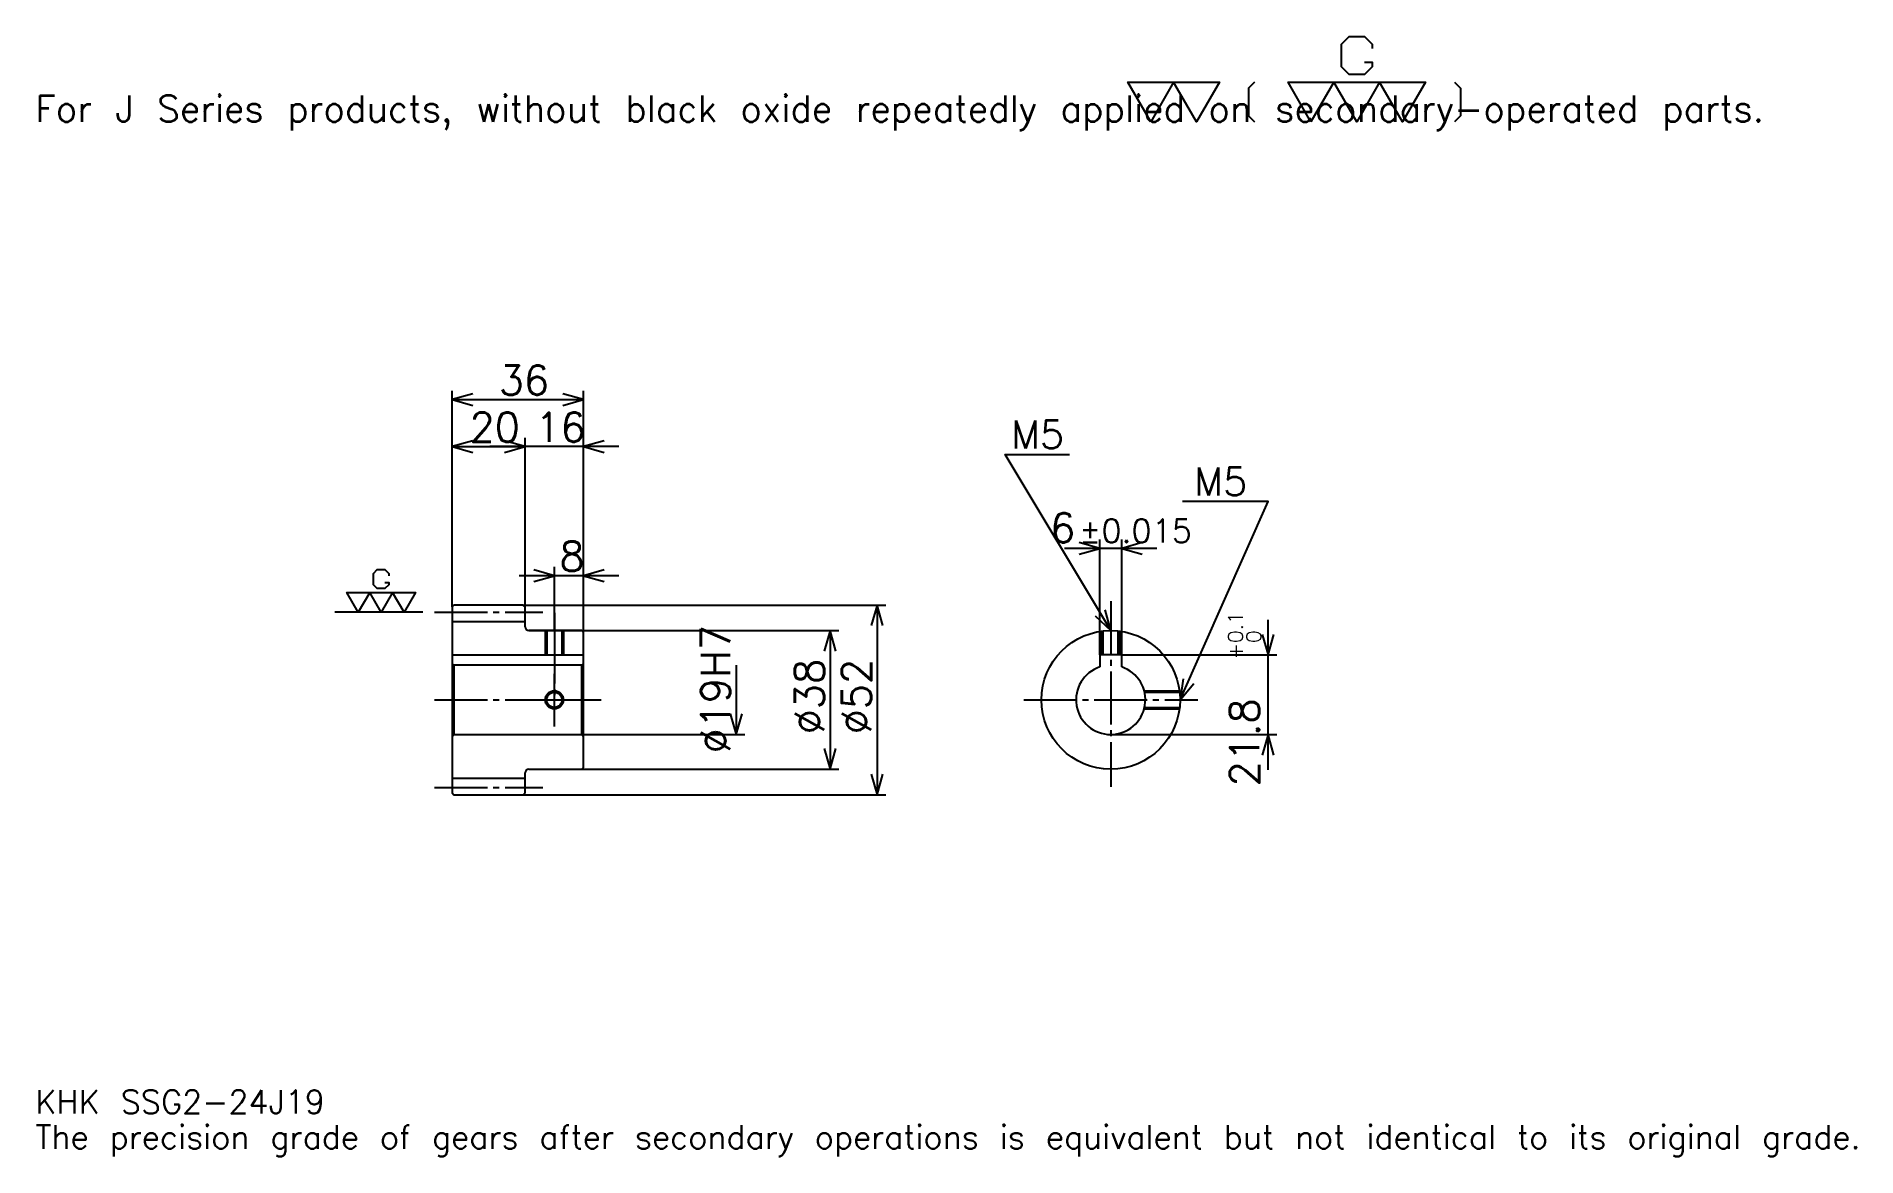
# Model space of a CAD drawing. Extents: x 16 to 515, y 6 to 313.
import ezdxf

# ---------------------------------------------------------------- set-up
doc = ezdxf.new("R2010")
doc.units = 0
doc.linetypes.add('DASHDOT', pattern=[19.304349, 14.478261, -1.608696, 1.608696, -1.608696])
doc.layers.get('0').update_dxf_attribs({"linetype": 'CONTINUOUS'})
doc.layers.add('DASHDOT', color=6, linetype='DASHDOT')
doc.styles.add('KANJI', font='TXT', dxfattribs={"bigfont": 'BIGFONT'})

msp = doc.modelspace()

# ---------------------------------------------------------------- linework, layer by layer
at = {"color": 5}
for p, q in [((130.304352, 157.108704), (130.304352, 215.826096)), ((166.304352, 157.108704), (166.304352, 215.826096)), ((130.304352, 213.413055), (166.304352, 213.413055)), ((130.304352, 200.543488), (150.304352, 200.543488)), ((175.956528, 200.543488), (140.652176, 200.543488)), ((150.304352, 157.108704), (150.304352, 202.956528)), ((307.782593, 143.408707), (307.782593, 175.043488)), ((313.782593, 143.408707), (313.782593, 175.043488)), ((323.434784, 172.630447), (298.130432, 172.630447)), ((175.956528, 165.152191), (148.652176, 165.152191)), ((158.304352, 157.108704), (158.304352, 167.565231)), ((130.304352, 156.608704), (130.304352, 157.108704)), ((149.804352, 157.108704), (166.304352, 157.108704)), ((150.304352, 156.608704), (150.304352, 157.108704)), ((158.304352, 150.108704), (158.304352, 157.108704)), ((158.304352, 150.108704), (158.304352, 157.108704)), ((166.304352, 157.108704), (249.152176, 157.108704)), ((166.304352, 149.608704), (166.304352, 157.108704)), ((246.739136, 157.108704), (246.739136, 105.108704)), ((151.304352, 150.108704), (166.304352, 150.108704)), ((166.304352, 150.108704), (236.282608, 150.108704)), ((233.869568, 150.108704), (233.869568, 112.108704)), ((353.913025, 111.956528), (353.913025, 153.060883)), ((208.130432, 140.608704), (208.130432, 121.608704)), ((313.782593, 143.408707), (356.32608, 143.408707)), ((166.304352, 121.608704), (210.543488, 121.608704)), ((310.782593, 121.608704), (356.32608, 121.608704)), ((151.304352, 112.108704), (166.304352, 112.108704)), ((166.304352, 112.108704), (236.282608, 112.108704)), ((149.804352, 105.108704), (166.304352, 105.108704)), ((166.304352, 105.108704), (249.152176, 105.108704))]:
    msp.add_line(p, q, dxfattribs=at)
at = {"color": 7}
msp.add_line((122.260872, 155.108704), (98.13044, 155.108704), dxfattribs=at)
at = {"color": 4}
for p, q in [((130.304352, 152.608704), (150.304352, 152.608704)), ((130.304352, 143.408707), (166.304352, 143.408707)), ((130.804352, 140.608704), (130.804352, 121.608704)), ((165.804352, 140.608704), (166.304352, 141.108704)), ((165.804352, 121.608704), (166.304352, 121.108704)), ((130.304352, 109.608704), (150.304352, 109.608704))]:
    msp.add_line(p, q, dxfattribs=at)
at = {"color": 7}
for points in [[(380.295654, 305.87738), (382.386963, 305.87738), (382.386963, 304.62262), (380.295654, 302.531311), (376.113037, 302.531311), (374.021759, 304.62262), (374.021759, 310.896515), (376.113037, 312.987823), (380.295654, 312.987823), (382.386963, 310.896515), (382.386963, 309.641724)], [(321.739136, 289.565216), (315.46521, 300.440002), (340.560883, 300.440002), (334.286957, 289.565216), (328.013062, 300.440002), (321.739136, 289.565216)], [(350.180878, 300.440002), (348.507843, 298.766968), (348.507843, 291.238251), (350.180878, 289.565216)], [(365.656525, 289.565216), (359.382629, 300.440002), (397.026093, 300.440002), (390.752197, 289.565216), (384.478271, 300.440002), (378.204346, 289.565216), (371.93045, 300.440002), (365.656525, 289.565216)], [(404.973053, 300.440002), (406.646088, 298.766968), (406.646088, 291.238251), (404.973053, 289.565216)], [(111.884789, 163.264786), (112.930435, 163.264786), (112.930435, 162.637405), (111.884789, 161.591751), (109.793488, 161.591751), (108.747833, 162.637405), (108.747833, 165.774353), (109.793488, 166.820007), (111.884789, 166.820007), (112.930435, 165.774353), (112.930435, 165.146973)], [(104.565224, 155.108704), (101.428268, 160.546097), (120.250008, 160.546097), (117.113045, 155.108704), (113.976089, 160.546097), (110.839134, 155.108704), (107.702179, 160.546097), (104.565224, 155.108704)]]:
    msp.add_lwpolyline(points, dxfattribs=at)
at = {"color": 5}
for points in [[(135.934784, 215.021759), (130.304352, 213.413055), (135.934784, 211.804352)], [(160.67392, 211.804352), (166.304352, 213.413055), (160.67392, 215.021759)], [(135.934784, 202.152191), (130.304352, 200.543488), (135.934784, 198.934784)], [(144.67392, 198.934784), (150.304352, 200.543488), (144.67392, 202.152191)], [(144.67392, 198.934784), (150.304352, 200.543488), (144.67392, 202.152191)], [(171.934784, 202.152191), (166.304352, 200.543488), (171.934784, 198.934784)], [(310.782593, 150.108704), (281.826111, 198.369568), (299.521729, 198.369568)], [(329.782593, 131.108704), (353.913025, 185.5), (330.426086, 185.5)], [(302.152161, 171.021744), (307.782593, 172.630447), (302.152161, 174.239136)], [(319.413025, 174.239136), (313.782593, 172.630447), (319.413025, 171.021744)], [(152.67392, 163.543488), (158.304352, 165.152191), (152.67392, 166.76088)], [(171.934784, 166.76088), (166.304352, 165.152191), (171.934784, 163.543488)], [(248.347839, 151.478271), (246.739136, 157.108704), (245.130432, 151.478271)], [(306.506348, 154.1091), (310.782593, 150.108704), (309.265198, 155.764435)], [(235.478271, 144.478271), (233.869568, 150.108704), (232.260864, 144.478271)], [(352.304352, 149.039139), (353.913025, 143.408707), (355.521729, 149.039139)], [(330.595428, 136.907761), (329.782593, 131.108704), (333.536377, 135.603012)], [(206.521744, 127.239136), (208.130432, 121.608704), (209.739136, 127.239136)], [(355.521729, 115.978271), (353.913025, 121.608704), (352.304352, 115.978271)], [(232.260864, 117.739136), (233.869568, 112.108704), (235.478271, 117.739136)], [(245.130432, 110.739136), (246.739136, 105.108704), (248.347839, 110.739136)]]:
    msp.add_lwpolyline(points, dxfattribs=at)
at = {"color": 4}
for points in [[(150.304352, 151.108704), (150.304352, 156.608704), (149.804352, 157.108704), (130.804352, 157.108704), (130.304352, 156.608704), (130.304352, 121.108704)], [(151.304352, 112.108704), (165.804352, 112.108704), (166.304352, 112.608704), (166.304352, 149.608704), (165.804352, 150.108704), (151.304352, 150.108704)], [(155.804352, 150.108704), (155.804352, 143.408707)], [(156.239349, 150.108704), (156.239349, 143.408707)], [(160.369354, 150.108704), (160.369354, 143.408707)], [(160.804352, 150.108704), (160.804352, 143.408707)], [(308.282593, 143.408707), (308.282593, 149.943512)], [(308.71759, 143.408707), (308.71759, 149.996155)], [(312.847595, 143.408707), (312.847595, 149.996155)], [(313.282593, 143.408707), (313.282593, 149.943512)], [(130.304352, 121.108704), (130.804352, 121.608704), (165.804352, 121.608704), (165.804352, 140.608704), (130.804352, 140.608704), (130.304352, 141.108704)], [(313.782593, 140.122589), (313.782593, 143.408707), (307.782593, 143.408707), (307.782593, 140.122589)], [(319.947754, 133.608704), (329.617432, 133.608704)], [(320.055481, 133.173706), (329.670044, 133.173706)], [(319.947754, 128.608704), (329.617432, 128.608704)], [(320.055481, 129.043701), (329.670044, 129.043701)], [(130.304352, 121.108704), (130.304352, 105.608704), (130.804352, 105.108704), (149.804352, 105.108704), (150.304352, 105.608704), (150.304352, 111.108704)]]:
    msp.add_lwpolyline(points, dxfattribs=at)
for centre, radius in [((310.782593, 131.108704), 19), ((158.304352, 131.108704), 2.065)]:
    msp.add_circle(centre, radius, dxfattribs=at)
at = {"color": 7}
msp.add_circle((158.304352, 131.108704), 2.5, dxfattribs=at)
at = {"color": 4}
for centre, radius, start, end in [((151.304352, 151.108704), 1, 180, 270), ((310.782593, 131.108704), 9.5, 108.40848033, 71.59151967), ((151.304352, 111.108704), 1, 90, 180)]:
    msp.add_arc(centre, radius, start, end, dxfattribs=at)
at = {"layer": 'DASHDOT', "color": 7}
for p, q in [((125.478264, 155.108704), (155.130432, 155.108704)), ((310.782593, 158.152176), (310.782593, 107.282616)), ((158.304352, 150.108704), (158.304352, 131.108704)), ((125.478264, 131.108704), (171.130432, 131.108704)), ((286.956543, 131.108704), (334.608704, 131.108704)), ((125.478264, 107.108704), (155.130432, 107.108704))]:
    msp.add_line(p, q, dxfattribs=at)
for points in [[(158.304352, 154.934784), (158.304352, 138.582611)], [(158.304352, 123.782616), (158.304352, 138.434784)], [(150.978271, 131.108704), (165.630432, 131.108704)]]:
    msp.add_lwpolyline(points, dxfattribs=at)

# ---------------------------------------------------------------- texts
at = {"color": 7, "style": 'KANJI'}
for s, height, p in [('For J Series products, without black oxide repeatedly applied on secondary-operated parts.', 7.23913, (16.086956, 289.565216)), ('36', 8.043478, (143.076096, 214.700012)), ('20', 8.043478, (135.076096, 201.830444)), ('16', 8.043478, (153.076096, 201.830444)), ('M5', 7.721739, (283.434784, 199.978271)), ('M5', 7.721739, (333.643494, 187.108704)), ('6', 8.043478, (294.17926, 174.239136)), ('%%p0.015', 6.434783, (302.141327, 174.239136)), ('8', 8.043478, (159.690216, 166.439148)), ('KHK SSG2-24J19', 6.434783, (16.086956, 17.695652)), ('The precision grade of gears after secondary operations is equivalent but not identical to its original grade.', 6.434783, (16.086956, 8.043478))]:
    msp.add_text(s, height=height, dxfattribs=at).set_placement(p)
for s, height, p in [('%%c19H7', 8.043478, (206.521744, 116.429352)), ('0.1', 4.021739, (346.995667, 146.713577)), ('+', 4.021739, (346.995667, 142.209229)), ('0', 4.021739, (351.982605, 146.713577)), ('%%c38', 8.043478, (232.260864, 121.657616)), ('%%c52', 8.043478, (245.130432, 121.657616)), ('21.8', 8.043478, (351.5, 107.39386))]:
    msp.add_text(s, height=height, rotation=90, dxfattribs=at).set_placement(p)

doc.saveas('drawing.dxf')
